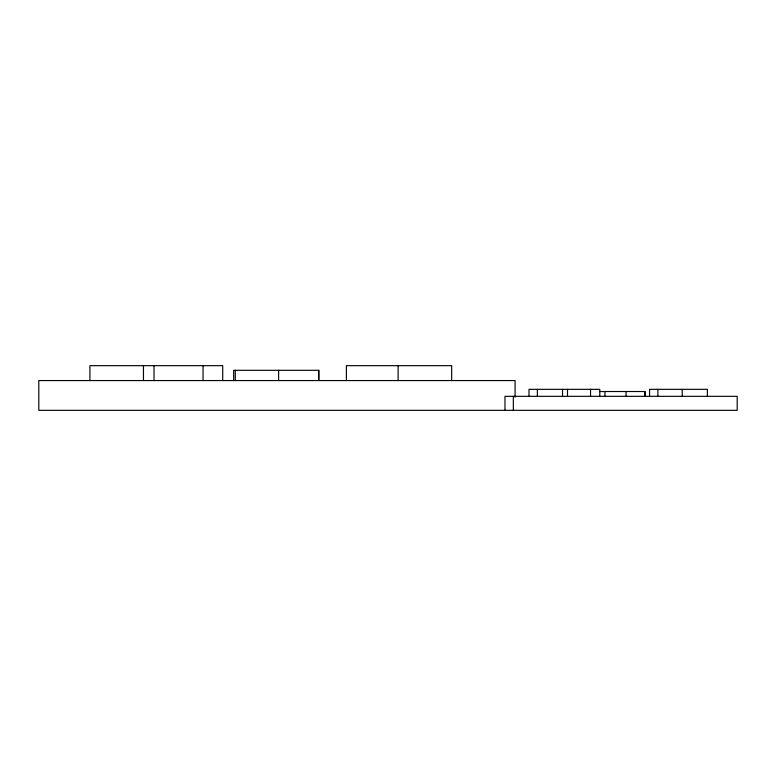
<?xml version="1.0" encoding="UTF-8"?>
<svg xmlns="http://www.w3.org/2000/svg" width="776" height="776" viewBox="0 0 776 776"><rect width="100%" height="100%" fill="white"/><g stroke="black" fill="none" stroke-linecap="round" stroke-linejoin="round"><path stroke-width="1.16" d="M599.373 391.521L644.992 391.521L644.992 396.332M707.392 396.332L707.392 389.339L649.551 389.339L649.551 396.332M682.22 389.339L682.22 396.332M657.903 389.339L657.903 396.332M644.856 391.521L644.856 396.332M626.048 391.521L626.048 396.332M604.931 391.521L604.931 396.332M599.78 396.332L599.78 389.339L529.009 389.339L529.009 396.332M590.536 389.339L590.536 396.332M567.489 389.339L567.489 396.332M562.532 389.339L562.532 396.332M537.361 389.339L537.361 396.332M515.089 397.225L515.089 380.56L38.8 380.56L38.8 410.329L737.2 410.329L737.2 396.332L504.982 396.332L504.982 410.329M513.343 396.332L513.343 410.329M451.671 380.56L451.671 365.671L346.387 365.671L346.387 380.56M398.117 365.671L398.117 380.56M318.907 380.56L318.907 370.307L233.673 370.307L233.673 380.56M318.606 370.307L318.606 380.56M278.603 370.307L278.603 380.56M235.293 370.307L235.293 380.56M222.712 380.56L222.712 365.671L89.909 365.671L89.909 380.56M203.05 365.671L203.05 380.56M154.017 365.671L154.017 380.56M143.463 365.671L143.463 380.56"/></g></svg>
